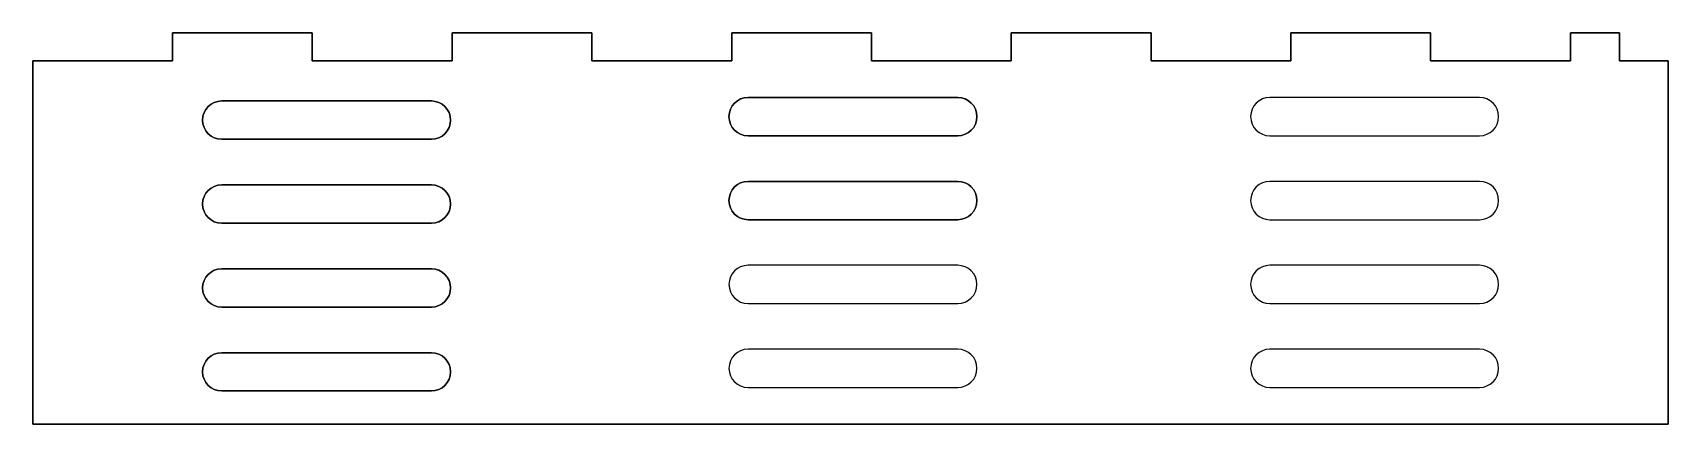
# Model space of a CAD drawing. Header units: millimetres. Extents: x -117 to 117, y -26 to 30.
import ezdxf

# ---------------------------------------------------------------- set-up
doc = ezdxf.new("R2010")
doc.units = ezdxf.units.MM
doc.layers.get('0').update_dxf_attribs({"linetype": 'CONTINUOUS'})

msp = doc.modelspace()

# ---------------------------------------------------------------- linework, layer by layer
for points in [[(-117, -26), (117, -26), (117, 26), (110, 26), (110, 30), (103, 30), (103, 26), (83, 26), (83, 30), (63, 30), (63, 26), (43, 26), (43, 30), (23, 30), (23, 26), (3, 26), (3, 30), (-17, 30), (-17, 26), (-37, 26), (-37, 30), (-57, 30), (-57, 26), (-77, 26), (-77, 30), (-97, 30), (-97, 26), (-117, 26)], [(110, 30), (110, 26), (117, 26), (117, -26), (-117, -26), (-117, 26), (-97, 26), (-97, 30), (-77, 30), (-77, 26), (-57, 26), (-57, 30), (-37, 30), (-37, 26), (-17, 26), (-17, 30), (3, 30), (3, 26), (23, 26), (23, 30), (43, 30), (43, 26), (63, 26), (63, 30), (83, 30), (83, 26), (103, 26), (103, 30)]]:
    msp.add_lwpolyline(points, close=True)
for points in [[(-89.96, 20.24), (-59.96, 20.24, -1), (-59.96, 14.76), (-89.96, 14.76, -1)], [(-59.96, 20.24), (-89.96, 20.24, 1), (-89.96, 14.76), (-59.96, 14.76, 1)], [(-14.65, 20.74), (15.35, 20.74, -1), (15.35, 15.26), (-14.65, 15.26, -1)], [(15.35, 20.74), (-14.65, 20.74, 1), (-14.65, 15.26), (15.35, 15.26, 1)], [(89.99, 15.26, 1), (89.99, 20.74), (59.99, 20.74, 1), (59.99, 15.26)], [(89.99, 15.26, 1), (89.99, 20.74), (59.99, 20.74, 1), (59.99, 15.26)], [(-89.96, 8.24), (-59.96, 8.24, -1), (-59.96, 2.76), (-89.96, 2.76, -1)], [(-59.96, 8.24), (-89.96, 8.24, 1), (-89.96, 2.76), (-59.96, 2.76, 1)], [(15.35, 3.26), (-14.65, 3.26, -1), (-14.65, 8.74), (15.35, 8.74, -1)], [(-14.65, 3.26), (15.35, 3.26, 1), (15.35, 8.74), (-14.65, 8.74, 1)], [(89.99, 3.26, 1), (89.99, 8.74), (59.99, 8.74, 1), (59.99, 3.26)], [(89.99, 3.26, 1), (89.99, 8.74), (59.99, 8.74, 1), (59.99, 3.26)], [(-89.96, -3.76), (-59.96, -3.76, -1), (-59.96, -9.24), (-89.96, -9.24, -1)], [(-59.96, -3.76), (-89.96, -3.76, 1), (-89.96, -9.24), (-59.96, -9.24, 1)], [(-14.65, -3.26, 1), (-14.65, -8.74), (15.35, -8.74, 1), (15.35, -3.26)], [(-14.65, -3.26, 1), (-14.65, -8.74), (15.35, -8.74, 1), (15.35, -3.26)], [(89.99, -8.74, 1), (89.99, -3.26), (59.99, -3.26, 1), (59.99, -8.74)], [(89.99, -8.74, 1), (89.99, -3.26), (59.99, -3.26, 1), (59.99, -8.74)], [(-89.96, -15.76), (-59.96, -15.76, -1), (-59.96, -21.24), (-89.96, -21.24, -1)], [(-59.96, -15.76), (-89.96, -15.76, 1), (-89.96, -21.24), (-59.96, -21.24, 1)], [(-14.65, -15.26, 1), (-14.65, -20.74), (15.35, -20.74, 1), (15.35, -15.26)], [(-14.65, -15.26, 1), (-14.65, -20.74), (15.35, -20.74, 1), (15.35, -15.26)], [(89.99, -20.74, 1), (89.99, -15.26), (59.99, -15.26, 1), (59.99, -20.74)], [(89.99, -20.74, 1), (89.99, -15.26), (59.99, -15.26, 1), (59.99, -20.74)]]:
    msp.add_lwpolyline(points, format="xyb", close=True)

doc.saveas('drawing.dxf')
